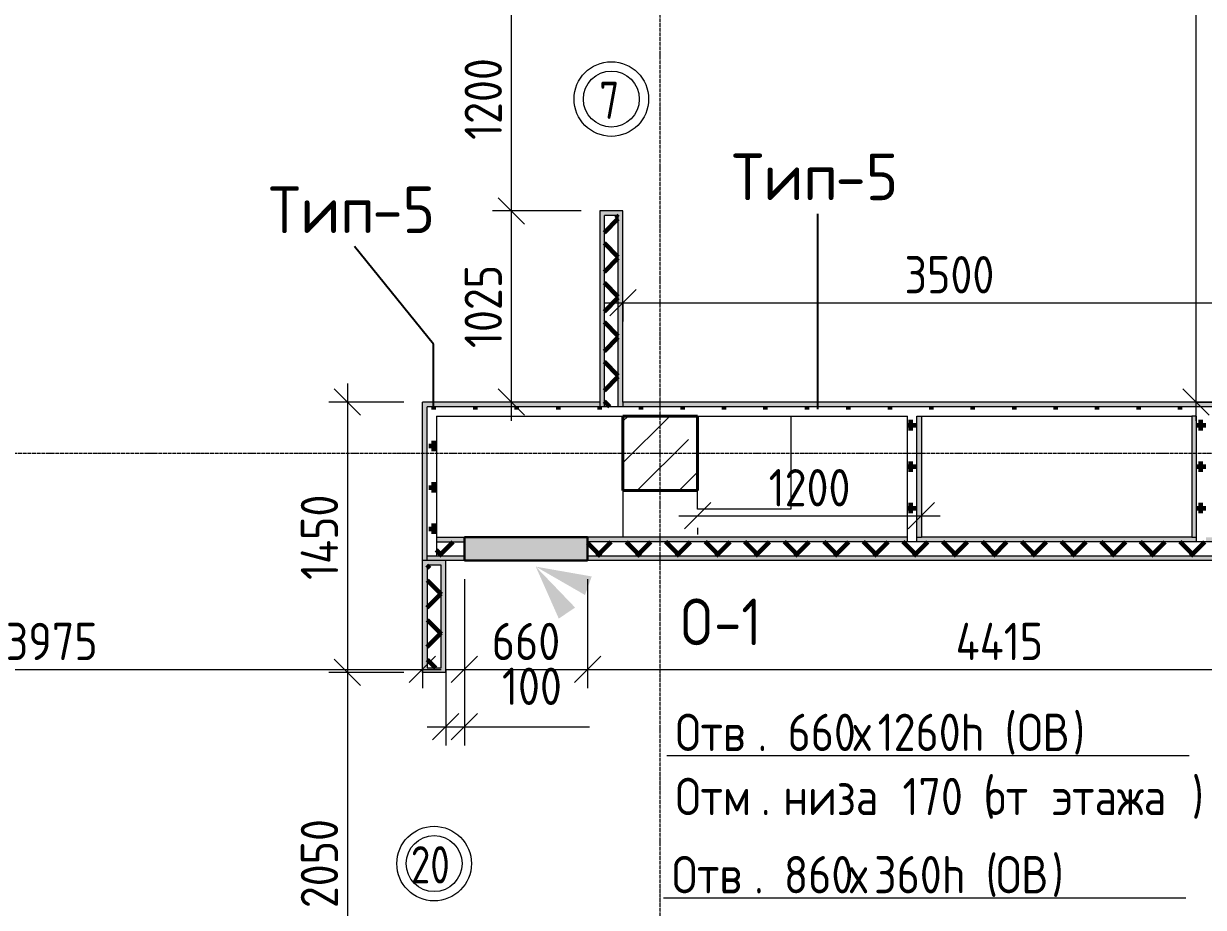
# Model space of a CAD drawing. Header units: millimetres. Extents: x -60946 to 138510, y -262288 to 24501.
# Drawn here: x 24396 to 30721, y -197658 to -192919 of the extents above; entities that cross this region are included whole.
import ezdxf

# ---------------------------------------------------------------- set-up
doc = ezdxf.new("R2010")
doc.units = ezdxf.units.MM
doc.linetypes.add('ADSK_Линия сетки', pattern=[25, 20, -2.5, 0, -2.5])
doc.linetypes.add('ADSK_Невидимые', pattern=[5, 3, -2])
for name, color, linetype, lineweight in [('2)Тип-2', 3, 'Continuous', 60), ('2)Тип-5', 1, 'Continuous', 60), ('Марки', 7, 'Continuous', 20), ('Марки дверей', 7, 'Continuous', 20), ('Несущие колонны', 7, 'Continuous', 18), ('Обобщенные модели', 7, 'ADSK_Невидимые', 18), ('Оси', 7, 'Continuous', 9), ('Перекрытие', 7, 'Continuous', 18), ('Размеры', 7, 'Continuous', 9), ('Стены внутренние', 7, 'Continuous', 18), ('Стены штриховка', 7, 'Continuous', 9), ('Узлы', 7, 'Continuous', 18)]:
    doc.layers.add(name, color=color, linetype=linetype, lineweight=lineweight)
doc.styles.add('GOST Common_2', font='', dxfattribs={"width": 0.9, "height": 250})
doc.styles.add('GOST Common_3', font='', dxfattribs={"width": 0.9, "height": 200})
doc.styles.add('GOST Common_4', font='', dxfattribs={"height": 250})
doc.styles.add('GOST Common_B', font='', dxfattribs={"width": 0.8, "height": 200})
doc.styles.get('GOST Common_2').set_extended_font_data('GOST Common')
doc.styles.get('GOST Common_3').set_extended_font_data('GOST Common')
doc.styles.get('GOST Common_4').set_extended_font_data('GOST Common')
doc.styles.get('GOST Common_B').set_extended_font_data('GOST Common', bold=True)
doc.dimstyles.new('ADSK_Основной_2_0', dxfattribs={"dimscale": 304.8, "dimtxt": 201.142999, "dimasz": 0.463911, "dimexe": 0.328084, "dimexo": 0.328084, "dimgap": 0.164042, "dimtad": 1, "dimdec": 3, "dimrnd": 0.001, "dimdsep": 46, "dimtxsty": 'GOST Common_3', "dimblk1": 'OBLIQUE', "dimblk2": 'OBLIQUE', "dimsah": 1, "dimcen": 0.09, "dimdle": 0.328084, "dimazin": 2, "dimtfac": 1, "dimtdec": 4, "dimtix": 1, "dimtmove": 0, "dimatfit": 3, "dimfxl": 1, "dimtvp": 1, "dimtolj": 1, "dimtzin": 0, "dimlwd": 20, "dimlwe": 20, "dimarcsym": 2})
doc.dimstyles.new('ADSK_Основной_2_0_1', dxfattribs={"dimscale": 304.8, "dimtxt": 201.142999, "dimasz": 0.463911, "dimexe": 0.328084, "dimexo": 0.328084, "dimgap": 0.164042, "dimtad": 1, "dimdec": 3, "dimrnd": 0.001, "dimdsep": 46, "dimtxsty": 'GOST Common_3', "dimblk1": 'OBLIQUE', "dimblk2": 'OBLIQUE', "dimsah": 1, "dimcen": 0.09, "dimdle": 0.328084, "dimazin": 2, "dimtfac": 1, "dimtdec": 4, "dimtix": 1, "dimtmove": 1, "dimatfit": 3, "dimfxl": 1, "dimtvp": 1, "dimtolj": 1, "dimtzin": 0, "dimlwd": 20, "dimlwe": 20, "dimarcsym": 2})
doc.dimstyles.new('ADSK_Основной_2_0_2', dxfattribs={"dimscale": 304.8, "dimtxt": 201.142999, "dimasz": 0.463911, "dimexe": 0.328084, "dimexo": 0.328084, "dimgap": 0.164042, "dimtad": 1, "dimdec": 3, "dimrnd": 0.001, "dimdsep": 46, "dimtxsty": 'GOST Common_3', "dimblk1": 'OBLIQUE', "dimblk2": 'OBLIQUE', "dimsah": 1, "dimcen": 0.09, "dimdle": 0.328084, "dimazin": 2, "dimtfac": 1, "dimtdec": 4, "dimtix": 1, "dimtmove": 0, "dimatfit": 3, "dimfxl": 1, "dimtvp": 1, "dimtolj": 1, "dimtzin": 0, "dimlwd": 20, "dimlwe": 20, "dimarcsym": 2})
pattern_1 = [(45, (9.36, -198628.46), (-106.066, 106.066), []), (135, (9.36, -198628.46), (-106.066, -106.066), [])]
pattern_2 = [(0, (9.36, -198628.46), (111.125, 111.125), [55.562, -166.688]), (90, (37.14, -198656.24), (-111.125, 111.125), [55.562, -166.688])]

# ---------------------------------------------------------------- blocks, each defined once
blk = doc.blocks.new('ADSK_КолоннаЖБ_Прямоугольная - 400x400 мм-1807143-Кладочный план 4-го этажа')
at = {"layer": 'Несущие колонны', "lineweight": 40}
for p, q in [((-200, 200), (200, 200)), ((-200, -200), (-200, 200)), ((200, 200), (200, -200)), ((200, -200), (-200, -200))]:
    blk.add_line(p, q, dxfattribs=at)
blk = doc.blocks.new('ADSK_ОбобщеннаяМодель_ОтверстиеПрямоугольное_вСтене - О-1_ОВ_660х1260-4085612-Кладочный план 4-го этажа')
at = {"layer": 'Обобщенные модели'}
blk.add_hatch(color=256, dxfattribs=at).paths.add_polyline_path([(450.3, 62.5), (-209.7, 62.5), (-209.7, -62.5), (450.3, -62.5)])
at = {"layer": 'Узлы', "lineweight": 30}
for p, q in [((-209.7, -62.5), (-209.7, 62.5)), ((-209.7, 62.5), (450.3, 62.5)), ((450.3, 62.5), (450.3, -62.5)), ((450.3, -62.5), (-209.7, -62.5))]:
    blk.add_line(p, q, dxfattribs=at)
blk = doc.blocks.new('_Oblique')
at = {"color": 0, "linetype": 'ByBlock', "lineweight": -2}
blk.add_line((-0.5, -0.5), (0.5, 0.5), dxfattribs=at)
blk = doc.blocks.new('*D6016')
at = {"layer": 'Defpoints', "color": 0, "transparency": 16777216}
for p in [(22559.4, -195798.5), (26534.4, -196282.3), (26534.4, -196382.2)]:
    blk.add_point(p, dxfattribs=at)
at = {"layer": 'Размеры', "color": 0, "lineweight": 20, "transparency": 16777216}
for p, q in [((22559.4, -195898.5), (22559.4, -196482.2)), ((22459.4, -196382.2), (26634.4, -196382.2)), ((26534.4, -196382.3), (26534.4, -196482.2))]:
    blk.add_line(p, q, dxfattribs=at)
at = {"layer": 'Размеры', "color": 0, "lineweight": 20, "transparency": 16777216, "xscale": 141.4, "yscale": 141.4, "zscale": 141.4, "rotation": 180}
blk.add_blockref('_Oblique', (22559.4, -196382.2), dxfattribs=at)
at = {"layer": 'Размеры', "color": 0, "lineweight": 20, "transparency": 16777216, "xscale": 141.4, "yscale": 141.4, "zscale": 141.4}
blk.add_blockref('_Oblique', (26534.4, -196382.2), dxfattribs=at)
at = {"layer": 'Размеры', "color": 0, "lineweight": 9, "transparency": 16777216, "insert": (24546.9, -196232.2), "char_height": 200, "width": 605.475, "attachment_point": 5, "style": 'GOST Common_3'}
blk.add_mtext('\\A1;3975', dxfattribs=at)
blk = doc.blocks.new('*D6017')
at = {"layer": 'Defpoints', "color": 0, "transparency": 16777216}
for p in [(26759.4, -195798.5), (26659.4, -196282.3), (26759.4, -196689.5)]:
    blk.add_point(p, dxfattribs=at)
at = {"layer": 'Размеры', "color": 0, "lineweight": 20, "transparency": 16777216}
for p, q in [((26759.4, -195898.5), (26759.4, -196789.5)), ((26659.4, -196382.3), (26659.4, -196789.5)), ((26559.4, -196689.5), (26759.4, -196689.5)), ((26759.4, -196689.5), (27429.3, -196689.5))]:
    blk.add_line(p, q, dxfattribs=at)
at = {"layer": 'Размеры', "color": 0, "lineweight": 20, "transparency": 16777216, "xscale": 141.4, "yscale": 141.4, "zscale": 141.4, "rotation": 180}
blk.add_blockref('_Oblique', (26659.4, -196689.5), dxfattribs=at)
at = {"layer": 'Размеры', "color": 0, "lineweight": 20, "transparency": 16777216, "xscale": 141.4, "yscale": 141.4, "zscale": 141.4}
blk.add_blockref('_Oblique', (26759.4, -196689.5), dxfattribs=at)
at = {"layer": 'Размеры', "color": 0, "lineweight": 9, "transparency": 16777216, "insert": (26960.5, -196372.8), "char_height": 200, "width": 409.104, "attachment_point": 1, "line_spacing_factor": 1.022761, "style": 'GOST Common_3'}
blk.add_mtext('\\A1;100', dxfattribs=at)
blk = doc.blocks.new('*D6018')
at = {"layer": 'Defpoints', "color": 0, "transparency": 16777216}
for p in [(26759.4, -195798.5), (27419.4, -195798.5), (27419.4, -196382.2)]:
    blk.add_point(p, dxfattribs=at)
at = {"layer": 'Размеры', "color": 0, "lineweight": 20, "transparency": 16777216}
for p, q in [((26759.4, -195898.5), (26759.4, -196482.2)), ((27419.4, -195898.5), (27419.4, -196482.2)), ((26659.4, -196382.2), (27519.4, -196382.2))]:
    blk.add_line(p, q, dxfattribs=at)
at = {"layer": 'Размеры', "color": 0, "lineweight": 20, "transparency": 16777216, "xscale": 141.4, "yscale": 141.4, "zscale": 141.4, "rotation": 180}
blk.add_blockref('_Oblique', (26759.4, -196382.2), dxfattribs=at)
at = {"layer": 'Размеры', "color": 0, "lineweight": 20, "transparency": 16777216, "xscale": 141.4, "yscale": 141.4, "zscale": 141.4}
blk.add_blockref('_Oblique', (27419.4, -196382.2), dxfattribs=at)
at = {"layer": 'Размеры', "color": 0, "lineweight": 9, "transparency": 16777216, "insert": (27089.4, -196232.2), "char_height": 200, "width": 454.106, "attachment_point": 5, "style": 'GOST Common_3'}
blk.add_mtext('\\A1;660', dxfattribs=at)
blk = doc.blocks.new('*D6019')
at = {"layer": 'Defpoints', "color": 0, "transparency": 16777216}
for p in [(27419.4, -195798.5), (31834.4, -195798.5), (31834.4, -196382.2)]:
    blk.add_point(p, dxfattribs=at)
at = {"layer": 'Размеры', "color": 0, "lineweight": 20, "transparency": 16777216}
for p, q in [((27419.4, -195898.5), (27419.4, -196482.2)), ((31834.4, -195898.5), (31834.4, -196482.2)), ((27319.4, -196382.2), (31934.4, -196382.2))]:
    blk.add_line(p, q, dxfattribs=at)
at = {"layer": 'Размеры', "color": 0, "lineweight": 20, "transparency": 16777216, "xscale": 141.4, "yscale": 141.4, "zscale": 141.4, "rotation": 180}
blk.add_blockref('_Oblique', (27419.4, -196382.2), dxfattribs=at)
at = {"layer": 'Размеры', "color": 0, "lineweight": 20, "transparency": 16777216, "xscale": 141.4, "yscale": 141.4, "zscale": 141.4}
blk.add_blockref('_Oblique', (31834.4, -196382.2), dxfattribs=at)
at = {"layer": 'Размеры', "color": 0, "lineweight": 9, "transparency": 16777216, "insert": (29626.9, -196232.2), "char_height": 200, "width": 601.383, "attachment_point": 5, "style": 'GOST Common_3'}
blk.add_mtext('\\A1;4415', dxfattribs=at)
blk = doc.blocks.new('*D6066')
at = {"layer": 'Defpoints', "color": 0, "transparency": 16777216}
for p in [(27484.4, -192723.5), (27010.2, -193923.5), (27484.4, -193923.5)]:
    blk.add_point(p, dxfattribs=at)
at = {"layer": 'Размеры', "color": 0, "lineweight": 20, "transparency": 16777216}
for p, q in [((27010.2, -192623.5), (27010.2, -194023.5)), ((27384.4, -192723.5), (26910.2, -192723.5)), ((27384.4, -193923.5), (26910.2, -193923.5))]:
    blk.add_line(p, q, dxfattribs=at)
at = {"layer": 'Размеры', "color": 0, "lineweight": 20, "transparency": 16777216, "xscale": 141.4, "yscale": 141.4, "zscale": 141.4}
for p, rotation in [((27010.2, -192723.5), 90), ((27010.2, -193923.5), 270)]:
    blk.add_blockref('_Oblique', p, dxfattribs=dict(at, rotation=rotation))
at = {"layer": 'Размеры', "color": 0, "lineweight": 9, "transparency": 16777216, "insert": (26860.2, -193323.5), "char_height": 200, "width": 560.473, "attachment_point": 5, "rotation": 90, "style": 'GOST Common_3'}
blk.add_mtext('\\A1;1200', dxfattribs=at)
blk = doc.blocks.new('*D6067')
at = {"layer": 'Defpoints', "color": 0, "transparency": 16777216}
for p in [(27484.4, -193923.5), (27010.2, -194948.5), (27110.2, -194948.5)]:
    blk.add_point(p, dxfattribs=at)
at = {"layer": 'Размеры', "color": 0, "lineweight": 20, "transparency": 16777216}
for p, q in [((27010.2, -193823.5), (27010.2, -195048.5)), ((27384.4, -193923.5), (26910.2, -193923.5)), ((27010.2, -194948.5), (26910.2, -194948.5))]:
    blk.add_line(p, q, dxfattribs=at)
at = {"layer": 'Размеры', "color": 0, "lineweight": 20, "transparency": 16777216, "xscale": 141.4, "yscale": 141.4, "zscale": 141.4}
for p, rotation in [((27010.2, -193923.5), 90), ((27010.2, -194948.5), 270)]:
    blk.add_blockref('_Oblique', p, dxfattribs=dict(at, rotation=rotation))
at = {"layer": 'Размеры', "color": 0, "lineweight": 9, "transparency": 16777216, "insert": (26860.2, -194436), "char_height": 200, "width": 560.473, "attachment_point": 5, "rotation": 90, "style": 'GOST Common_3'}
blk.add_mtext('\\A1;1025', dxfattribs=at)
blk = doc.blocks.new('*D6068')
at = {"layer": 'Defpoints', "color": 0, "transparency": 16777216}
for p in [(26534.4, -194948.5), (26132, -196398.5), (26534.4, -196398.5)]:
    blk.add_point(p, dxfattribs=at)
at = {"layer": 'Размеры', "color": 0, "lineweight": 20, "transparency": 16777216}
for p, q in [((26132, -194848.5), (26132, -196498.5)), ((26434.4, -194948.5), (26032, -194948.5)), ((26434.4, -196398.5), (26032, -196398.5))]:
    blk.add_line(p, q, dxfattribs=at)
at = {"layer": 'Размеры', "color": 0, "lineweight": 20, "transparency": 16777216, "xscale": 141.4, "yscale": 141.4, "zscale": 141.4}
for p, rotation in [((26132, -194948.5), 90), ((26132, -196398.5), 270)]:
    blk.add_blockref('_Oblique', p, dxfattribs=dict(at, rotation=rotation))
at = {"layer": 'Размеры', "color": 0, "lineweight": 9, "transparency": 16777216, "insert": (25982, -195673.5), "char_height": 200, "width": 580.928, "attachment_point": 5, "rotation": 90, "style": 'GOST Common_3'}
blk.add_mtext('\\A1;1450', dxfattribs=at)
blk = doc.blocks.new('*D6069')
at = {"layer": 'Defpoints', "color": 0, "transparency": 16777216}
for p in [(26534.4, -196398.5), (26132, -198448.5), (26534.4, -198448.5)]:
    blk.add_point(p, dxfattribs=at)
at = {"layer": 'Размеры', "color": 0, "lineweight": 20, "transparency": 16777216}
for p, q in [((26132, -196298.5), (26132, -198548.5)), ((26434.4, -196398.5), (26032, -196398.5)), ((26434.4, -198448.5), (26032, -198448.5))]:
    blk.add_line(p, q, dxfattribs=at)
at = {"layer": 'Размеры', "color": 0, "lineweight": 20, "transparency": 16777216, "xscale": 141.4, "yscale": 141.4, "zscale": 141.4}
for p, rotation in [((26132, -196398.5), 90), ((26132, -198448.5), 270)]:
    blk.add_blockref('_Oblique', p, dxfattribs=dict(at, rotation=rotation))
at = {"layer": 'Размеры', "color": 0, "lineweight": 9, "transparency": 16777216, "insert": (25982, -197423.5), "char_height": 200, "width": 605.475, "attachment_point": 5, "rotation": 90, "style": 'GOST Common_3'}
blk.add_mtext('\\A1;2050', dxfattribs=at)
blk = doc.blocks.new('*D6071')
at = {"layer": 'Defpoints', "color": 0, "transparency": 16777216}
for p in [(27609.4, -194315.6), (31109.4, -194315.6), (31109.4, -194415.6)]:
    blk.add_point(p, dxfattribs=at)
at = {"layer": 'Размеры', "color": 0, "lineweight": 20, "transparency": 16777216}
for p, q in [((27509.4, -194415.6), (31209.4, -194415.6)), ((27609.4, -194415.6), (27609.4, -194515.6)), ((31109.4, -194415.6), (31109.4, -194515.6))]:
    blk.add_line(p, q, dxfattribs=at)
at = {"layer": 'Размеры', "color": 0, "lineweight": 20, "transparency": 16777216, "xscale": 141.4, "yscale": 141.4, "zscale": 141.4, "rotation": 180}
blk.add_blockref('_Oblique', (27609.4, -194415.6), dxfattribs=at)
at = {"layer": 'Размеры', "color": 0, "lineweight": 20, "transparency": 16777216, "xscale": 141.4, "yscale": 141.4, "zscale": 141.4}
blk.add_blockref('_Oblique', (31109.4, -194415.6), dxfattribs=at)
at = {"layer": 'Размеры', "color": 0, "lineweight": 9, "transparency": 16777216, "insert": (29359.4, -194265.6), "char_height": 200, "width": 605.475, "attachment_point": 5, "style": 'GOST Common_3'}
blk.add_mtext('\\A1;3500', dxfattribs=at)
blk = doc.blocks.new('*D6072')
at = {"layer": 'Defpoints', "color": 0, "transparency": 16777216}
for p in [(30581.5, -189273.5), (30681.5, -189273.5), (30581.5, -194948.5)]:
    blk.add_point(p, dxfattribs=at)
at = {"layer": 'Размеры', "color": 0, "lineweight": 20, "transparency": 16777216}
for p, q in [((30681.5, -195048.5), (30681.5, -189173.5)), ((30681.5, -189273.5), (30781.5, -189273.5)), ((30681.5, -194948.5), (30781.5, -194948.5))]:
    blk.add_line(p, q, dxfattribs=at)
at = {"layer": 'Размеры', "color": 0, "lineweight": 20, "transparency": 16777216, "xscale": 141.4, "yscale": 141.4, "zscale": 141.4}
for p, rotation in [((30681.5, -189273.5), 90), ((30681.5, -194948.5), 270)]:
    blk.add_blockref('_Oblique', p, dxfattribs=dict(at, rotation=rotation))
at = {"layer": 'Размеры', "color": 0, "lineweight": 9, "transparency": 16777216, "insert": (30531.5, -192111), "char_height": 200, "width": 605.475, "attachment_point": 5, "rotation": 90, "style": 'GOST Common_3'}
blk.add_mtext('\\A1;5675', dxfattribs=at)
blk = doc.blocks.new('*D6073')
at = {"layer": 'Defpoints', "color": 0, "transparency": 16777216}
for p in [(29209.4, -195457.8), (28009.4, -195523.5), (29209.4, -195557.8)]:
    blk.add_point(p, dxfattribs=at)
at = {"layer": 'Размеры', "color": 0, "lineweight": 20, "transparency": 16777216}
for p, q in [((27909.4, -195557.8), (29309.4, -195557.8)), ((29209.4, -195557.8), (29209.4, -195657.8)), ((28009.4, -195623.5), (28009.4, -195657.8))]:
    blk.add_line(p, q, dxfattribs=at)
at = {"layer": 'Размеры', "color": 0, "lineweight": 20, "transparency": 16777216, "xscale": 141.4, "yscale": 141.4, "zscale": 141.4, "rotation": 180}
blk.add_blockref('_Oblique', (28009.4, -195557.8), dxfattribs=at)
at = {"layer": 'Размеры', "color": 0, "lineweight": 20, "transparency": 16777216, "xscale": 141.4, "yscale": 141.4, "zscale": 141.4}
blk.add_blockref('_Oblique', (29209.4, -195557.8), dxfattribs=at)
at = {"layer": 'Размеры', "color": 0, "lineweight": 9, "transparency": 16777216, "insert": (28609.4, -195407.8), "char_height": 200, "width": 560.473, "attachment_point": 5, "style": 'GOST Common_3'}
blk.add_mtext('\\A1;1200', dxfattribs=at)
blk = doc.blocks.new('М_двери1 - Марка экземпляра 2-3719212-Кладочный план 4-го этажа')
at = {"layer": 'Марки дверей'}
for radius in [2, 1.5]:
    blk.add_circle((0, 0), radius, dxfattribs=at)
blk = doc.blocks.new('ADSK_Марка_Отверстие - Полная марка_Отметка от этажа-157318-Кладочный план 4-го этажа')
at = {"layer": 'Марки'}
blk.add_line((0, 0), (28, 0), dxfattribs=at)

msp = doc.modelspace()

# ---------------------------------------------------------------- hatches: boundary and pattern name
at = {"layer": '2)Тип-2'}
h = msp.add_hatch(color=256, dxfattribs=at)
h.paths.add_polyline_path([(27584.3615, -194973.4914), (27609.3615, -194973.4914), (27609.3615, -193923.4914), (27484.3615, -193923.4914), (27484.3615, -193948.4914), (27584.3615, -193948.4914), (27584.3615, -194948.4914)])
h.paths.add_polyline_path([(27484.3615, -192723.4914), (27609.3615, -192723.4914), (27609.3615, -189273.4914), (27584.3615, -189273.4914), (27584.3615, -192698.4914), (27484.3615, -192698.4914)])
h = msp.add_hatch(color=256, dxfattribs=at)
h.paths.add_polyline_path([(27484.3615, -194973.4914), (27509.3615, -194973.4914), (27509.3615, -193948.4914), (27484.3615, -193948.4914), (27484.3615, -194948.4914)])
h.paths.add_polyline_path([(27509.3615, -192698.4914), (27509.3615, -189273.4914), (27484.3615, -189273.4914), (27484.3615, -192698.4914)])
h = msp.add_hatch(dxfattribs=at)
h.set_pattern_fill('FP_4', color=256, style=0, pattern_type=2)
h.set_pattern_definition(pattern_1)
h.paths.add_polyline_path([(27509.3615, -194973.4914), (27584.3615, -194973.4914), (27584.3615, -193948.4914), (27509.3615, -193948.4914), (27509.3615, -194948.4914)])
h.paths.add_polyline_path([(27584.3615, -192698.4914), (27584.3615, -189273.4914), (27509.3615, -189273.4914), (27509.3615, -192698.4914)])
h = msp.add_hatch(color=256, dxfattribs=at)
h.paths.add_polyline_path([(31809.3615, -195798.4914), (31834.3615, -195798.4914), (31834.3615, -195673.4914), (31684.3615, -195673.4914), (31684.3615, -195698.4914), (31809.3615, -195698.4914), (31809.3615, -195773.4914)])
h.paths.add_polyline_path([(33034.3615, -195798.4914), (33059.3615, -195798.4914), (33059.3615, -195698.4914), (33159.3615, -195698.4914), (33159.3615, -195673.4914), (33034.3615, -195673.4914)])
h.paths.add_polyline_path([(29696.5314, -195698.4914), (30684.3615, -195698.4914), (30684.3615, -195673.4914), (29184.3615, -195673.4914), (29184.3615, -195698.4914)])
h.paths.add_polyline_path([(31634.3615, -195698.4914), (31634.3615, -195673.4914), (30734.3615, -195673.4914), (30734.3615, -195698.4914)])
h.paths.add_polyline_path([(33209.3615, -195698.4914), (34409.3615, -195698.4914), (34409.3615, -195673.4914), (33209.3615, -195673.4914)])
h.paths.add_polyline_path([(26759.3615, -195698.4914), (26759.3615, -195673.4914), (26609.3615, -195673.4914), (26609.3615, -195698.4914)])
h.paths.add_polyline_path([(27419.3615, -195698.4914), (29134.3615, -195698.4914), (29134.3615, -195673.4914), (27419.3615, -195673.4914)])
h = msp.add_hatch(dxfattribs=at)
h.set_pattern_fill('FP_4', color=256, style=0, pattern_type=2)
h.set_pattern_definition(pattern_1)
h.paths.add_polyline_path([(34434.3615, -195773.4914), (34434.3615, -195698.4914), (33059.3615, -195698.4914), (33059.3615, -195773.4914), (34409.3615, -195773.4914)])
h.paths.add_polyline_path([(26759.3615, -195773.4914), (26759.3615, -195698.4914), (26609.3615, -195698.4914), (26609.3615, -195773.4914)])
h.paths.add_polyline_path([(27419.3615, -195773.4914), (31809.3615, -195773.4914), (31809.3615, -195698.4914), (27419.3615, -195698.4914)])
h = msp.add_hatch(color=256, dxfattribs=at)
h.paths.add_polyline_path([(26534.3615, -199048.4914), (26634.3615, -199048.4914), (26634.3615, -199023.4914), (26559.3615, -199023.4914), (26559.3615, -198473.4914), (26534.3615, -198473.4914)])
h.paths.add_polyline_path([(26534.3615, -196373.4914), (26559.3615, -196373.4914), (26559.3615, -195823.4914), (26634.3615, -195823.4914), (26634.3615, -195798.4914), (26534.3615, -195798.4914)])
h = msp.add_hatch(color=256, dxfattribs=at)
h.paths.add_polyline_path([(26634.3615, -199048.4914), (26659.3615, -199048.4914), (26659.3615, -198448.4914), (26534.3615, -198448.4914), (26534.3615, -198473.4914), (26634.3615, -198473.4914), (26634.3615, -199023.4914)])
h.paths.add_polyline_path([(26534.3615, -196398.4914), (26659.3615, -196398.4914), (26659.3615, -195798.4914), (26634.3615, -195798.4914), (26634.3615, -196373.4914), (26534.3615, -196373.4914)])
h = msp.add_hatch(color=256, dxfattribs=at)
h.paths.add_polyline_path([(34409.3615, -195798.4914), (34509.3615, -195798.4914), (34509.3615, -195773.4914), (33059.3615, -195773.4914), (33059.3615, -195798.4914), (33821.7389, -195798.4914)])
h.paths.add_polyline_path([(26559.3615, -195798.4914), (26759.3615, -195798.4914), (26759.3615, -195773.4914), (26559.3615, -195773.4914)])
h.paths.add_polyline_path([(27419.3615, -195798.4914), (31809.3615, -195798.4914), (31809.3615, -195773.4914), (27419.3615, -195773.4914)])
h = msp.add_hatch(dxfattribs=at)
h.set_pattern_fill('FP_4', color=256, style=0, pattern_type=2)
h.set_pattern_definition(pattern_1)
h.paths.add_polyline_path([(26559.3615, -199023.4914), (26634.3615, -199023.4914), (26634.3615, -198473.4914), (26559.3615, -198473.4914)])
h.paths.add_polyline_path([(26634.3615, -196373.4914), (26634.3615, -195823.4914), (26559.3615, -195823.4914), (26559.3615, -196373.4914)])
at = {"layer": '2)Тип-5', "true_color": 0xd50000}
for points in [[(26534.3615, -195798.4914), (26559.3615, -195798.4914), (26559.3615, -194948.4914), (26534.3615, -194948.4914), (26534.3615, -195092.7203)], [(29209.3615, -195673.4914), (29209.3615, -195023.4914), (29184.3615, -195023.4914), (29184.3615, -195673.4914)], [(30684.3615, -195673.4914), (30684.3615, -195023.4914), (30659.3615, -195023.4914), (30659.3615, -195673.4914)]]:
    msp.add_hatch(color=12, dxfattribs=at).paths.add_polyline_path(points)
h = msp.add_hatch(color=12, dxfattribs=at)
h.paths.add_polyline_path([(28046.4485, -194973.4914), (31109.3615, -194973.4914), (31109.3615, -194948.4914), (27609.3615, -194948.4914), (27609.3615, -194973.4914)])
h.paths.add_polyline_path([(31684.3615, -194973.4914), (31684.3615, -194948.4914), (31234.3615, -194948.4914), (31234.3615, -194973.4914), (31634.3615, -194973.4914)])
h.paths.add_polyline_path([(26559.3615, -194973.4914), (27484.3615, -194973.4914), (27484.3615, -194948.4914), (26559.3615, -194948.4914)])
h = msp.add_hatch(dxfattribs=at)
h.set_pattern_fill('FP_7', color=12, style=0, pattern_type=2)
h.set_pattern_definition(pattern_2)
h.paths.add_polyline_path([(26609.3615, -195773.4914), (26609.3615, -194973.4914), (26559.3615, -194973.4914), (26559.3615, -195773.4914)])
h = msp.add_hatch(dxfattribs=at)
h.set_pattern_fill('FP_7', color=12, style=0, pattern_type=2)
h.set_pattern_definition(pattern_2)
h.paths.add_polyline_path([(29134.3615, -195023.4914), (31634.3615, -195023.4914), (31634.3615, -194973.4914), (26609.3615, -194973.4914), (26609.3615, -195023.4914), (28046.4485, -195023.4914)])
h = msp.add_hatch(dxfattribs=at)
h.set_pattern_fill('FP_7', color=12, style=0, pattern_type=2)
h.set_pattern_definition(pattern_2)
h.paths.add_polyline_path([(29184.3615, -195698.4914), (29184.3615, -195023.4914), (29134.3615, -195023.4914), (29134.3615, -195698.4914)])
h = msp.add_hatch(dxfattribs=at)
h.set_pattern_fill('FP_7', color=12, style=0, pattern_type=2)
h.set_pattern_definition(pattern_2)
h.paths.add_polyline_path([(30734.3615, -195698.4914), (30734.3615, -195023.4914), (30684.3615, -195023.4914), (30684.3615, -195698.4914)])
at = {"layer": 'Марки'}
for points in [[(27141.777, -195830.9545), (27405.7022, -195983.0786), (27441.815, -195883.6367)], [(27141.777, -195830.9545), (27265.0263, -196109.5363), (27352.8741, -196050.582)]]:
    msp.add_hatch(color=256, dxfattribs=at).paths.add_polyline_path(points)
at = {"layer": 'Несущие колонны', "lineweight": 9}
h = msp.add_hatch(dxfattribs=at)
h.set_pattern_fill('FP_1', color=256, style=0, pattern_type=2)
h.set_pattern_definition([(45, (9.36, -198628.46), (-224.5064, 224.5064), []), (45, (233.87, -198628.46), (-224.5064, 224.5064), [396.875, -79.375, 3.353, -76.022])])
h.paths.add_polyline_path([(27609.3615, -195423.4914), (28009.3615, -195423.4914), (28009.3615, -195023.4914), (27609.3615, -195023.4914), (27609.3615, -195092.7203)])

# ---------------------------------------------------------------- linework, layer by layer
at = {"layer": '2)Тип-5', "lineweight": 25}
for p, q in [((28653.07, -194985.9914), (28653.07, -193938.2069)), ((26593.5432, -194638.5064), (26170.1657, -194114.6141)), ((26593.5432, -194985.9914), (26593.5432, -194638.5064))]:
    msp.add_line(p, q, dxfattribs=at)
at = {"layer": 'Несущие колонны', "lineweight": 9}
for p, q in [((28009.3615, -195023.4914), (27609.3615, -195023.4914)), ((27609.3615, -195023.4914), (27609.3615, -195423.4914)), ((28009.3615, -195423.4914), (28009.3615, -195023.4914)), ((27609.3615, -195423.4914), (28009.3615, -195423.4914))]:
    msp.add_line(p, q, dxfattribs=at)
at = {"layer": 'Оси', "linetype": 'ADSK_Линия сетки', "lineweight": 5}
for p, q in [((27809.3615, -209602.3427), (27809.3615, -188601.0153)), ((62563.3938, -195223.4914), (-25230.7352, -195223.4914))]:
    msp.add_line(p, q, dxfattribs=at)
at = {"layer": 'Перекрытие'}
for p, q in [((28509.3615, -195023.4914), (28509.3615, -195523.4914)), ((27609.3615, -195423.4914), (27609.3615, -195673.4914)), ((28009.3615, -195523.4914), (28009.3615, -195423.4914)), ((28509.3615, -195523.4914), (28009.3615, -195523.4914))]:
    msp.add_line(p, q, dxfattribs=at)
at = {"layer": 'Стены внутренние', "lineweight": 5}
for p, q in [((27484.3615, -193923.4914), (27484.3615, -194948.4914)), ((27609.3615, -193923.4914), (27484.3615, -193923.4914)), ((27609.3615, -194948.4914), (27609.3615, -193923.4914)), ((26534.3615, -196398.4914), (26534.3615, -194948.4914)), ((27484.3615, -194948.4914), (26534.3615, -194948.4914)), ((31109.3615, -194948.4914), (27609.3615, -194948.4914)), ((26609.3615, -195023.4914), (26609.3615, -195673.4914)), ((26609.3615, -195023.4914), (29134.3615, -195023.4914)), ((29134.3615, -195673.4914), (29134.3615, -195023.4914)), ((29209.3615, -195023.4914), (29209.3615, -195673.4914)), ((29209.3615, -195023.4914), (30659.3615, -195023.4914)), ((30659.3615, -195023.4914), (30659.3615, -195673.4914)), ((26609.3615, -195673.4914), (26759.3615, -195673.4914)), ((29134.3615, -195673.4914), (27419.3615, -195673.4914)), ((30659.3615, -195673.4914), (29209.3615, -195673.4914)), ((26759.3615, -195798.4914), (26534.3615, -195798.4914)), ((26659.3615, -196398.4914), (26659.3615, -195798.4914)), ((31834.3615, -195798.4914), (27419.3615, -195798.4914)), ((26659.3615, -196398.4914), (26534.3615, -196398.4914))]:
    msp.add_line(p, q, dxfattribs=at)
at = {"layer": 'Стены штриховка', "lineweight": 9}
for p, q in [((27584.3615, -193948.4914), (27509.3615, -193948.4914)), ((27509.3615, -194973.4914), (27509.3615, -193948.4914)), ((27584.3615, -194973.4914), (27584.3615, -193948.4914)), ((26559.3615, -195798.4914), (26559.3615, -194973.4914)), ((31684.3615, -194973.4914), (26559.3615, -194973.4914)), ((27484.3615, -194948.4914), (27484.3615, -194973.4914)), ((27609.3615, -194948.4914), (27609.3615, -194973.4914)), ((29184.3615, -195698.4914), (29184.3615, -195023.4914)), ((29184.3615, -195023.4914), (29209.3615, -195023.4914)), ((30684.3615, -195023.4914), (30659.3615, -195023.4914)), ((30684.3615, -195698.4914), (30684.3615, -195023.4914)), ((26609.3615, -195673.4914), (26609.3615, -195773.4914)), ((29134.3615, -195698.4914), (29134.3615, -195673.4914)), ((29184.3615, -195673.4914), (29209.3615, -195673.4914)), ((30659.3615, -195673.4914), (30684.3615, -195673.4914)), ((26609.3615, -195698.4914), (26759.3615, -195698.4914)), ((31809.3615, -195698.4914), (27419.3615, -195698.4914)), ((26559.3615, -195773.4914), (26759.3615, -195773.4914)), ((27419.3615, -195773.4914), (31809.3615, -195773.4914)), ((26634.3615, -195823.4914), (26559.3615, -195823.4914)), ((26559.3615, -195823.4914), (26559.3615, -196373.4914)), ((26634.3615, -196373.4914), (26634.3615, -195823.4914)), ((26559.3615, -196373.4914), (26634.3615, -196373.4914))]:
    msp.add_line(p, q, dxfattribs=at)

# ---------------------------------------------------------------- block references
at = {"layer": 'Марки', "xscale": 99.99999999999993, "yscale": 99.99999999999993, "zscale": 99.99999999999993}
for p in [(27845.2552, -196842.9265), (27826.2947, -197606.1913)]:
    msp.add_blockref('ADSK_Марка_Отверстие - Полная марка_Отметка от этажа-157318-Кладочный план 4-го этажа', p, dxfattribs=at)
at = {"layer": 'Марки дверей', "xscale": 99.99999999999993, "yscale": 99.99999999999993, "zscale": 99.99999999999993}
for p in [(27546.8615, -193323.4914), (26596.8615, -197423.4914)]:
    msp.add_blockref('М_двери1 - Марка экземпляра 2-3719212-Кладочный план 4-го этажа', p, dxfattribs=at)
at = {"layer": 'Несущие колонны', "lineweight": 9, "rotation": 89.9999999999999}
msp.add_blockref('ADSK_КолоннаЖБ_Прямоугольная - 400x400 мм-1807143-Кладочный план 4-го этажа', (27809.3615, -195223.4914), dxfattribs=at)
at = {"layer": 'Обобщенные модели', "color": 7, "true_color": 0xffffff, "rotation": 180}
msp.add_blockref('ADSK_ОбобщеннаяМодель_ОтверстиеПрямоугольное_вСтене - О-1_ОВ_660х1260-4085612-Кладочный план 4-го этажа', (27209.6634, -195735.9914), dxfattribs=at)

# ---------------------------------------------------------------- texts
at = {"layer": '2)Тип-5', "color": 116, "lineweight": 9, "true_color": 0x008040, "char_height": 250, "attachment_point": 1, "style": 'GOST Common_4'}
for s, insert, width in [('Тип', (28193.07, -193615.7798), 673.4175), ('-5', (28748.695, -193615.7798), 432.91125), ('Тип', (25710.1657, -193792.1871), 673.4175), ('-5', (26265.7907, -193792.1871), 432.91125)]:
    msp.add_mtext(s, dxfattribs=dict(at, insert=insert, width=width))
at = {"layer": 'Марки', "lineweight": 9, "attachment_point": 1}
for s, insert, char_height, width, style in [('\\fGOST Common|b0|i0|c204|p34|;\\W.9;О', (27919.3395, -196002.4034), 250, 216.455625, 'GOST Common_2'), ('-1', (28097.9332, -196002.4034), 250, 331.898625, 'GOST Common_2'), ('Отв', (27891.022, -196619.6339), 200, 533.923875, 'GOST Common_3'), ('. 660', (28331.5533, -196619.6339), 200, 620.506125, 'GOST Common_3'), ('1260h (', (28974.4908, -196619.6339), 200, 909.113625, 'GOST Common_3'), ('ОВ', (29724.5845, -196619.6339), 200, 360.759375, 'GOST Common_3'), ('\\fGOST Common|b0|i0|c204|p34|;\\W.9;)', (30022.2408, -196619.6339), 200, 86.58225, 'GOST Common_3'), ('\\fGOST Common|b0|i0|c204|p34|;\\W.9;х', (28843.522, -196619.6339), 200, 158.734125, 'GOST Common_3'), (' 170 (', (28998.3033, -196963.5923), 200, 671.012437, 'GOST Common_3'), ('\\fGOST Common|b0|i0|c204|p34|;\\W.9;)', (30659.2251, -196963.5923), 200, 86.58225, 'GOST Common_3'), ('Отм', (27891.022, -196963.5923), 200, 555.569437, 'GOST Common_3'), ('низа', (28468.4751, -196963.5923), 200, 642.151687, 'GOST Common_3'), ('от', (29551.9439, -196963.5923), 200, 353.544187, 'GOST Common_3'), ('этажа', (29909.1314, -196963.5923), 200, 909.113625, 'GOST Common_3'), ('. ', (28349.4126, -196963.5923), 200, 144.30375, 'GOST Common_3'), ('Отв', (27872.0615, -197382.8988), 200, 533.923875, 'GOST Common_3'), ('. 860', (28312.5928, -197382.8988), 200, 620.506125, 'GOST Common_3'), ('360h (', (28955.5303, -197382.8988), 200, 793.670625, 'GOST Common_3'), ('ОВ', (29610.374, -197382.8988), 200, 360.759375, 'GOST Common_3'), ('\\fGOST Common|b0|i0|c204|p34|;\\W.9;)', (29908.0303, -197382.8988), 200, 86.58225, 'GOST Common_3'), ('\\fGOST Common|b0|i0|c204|p34|;\\W.9;х', (28824.5615, -197382.8988), 200, 158.734125, 'GOST Common_3')]:
    msp.add_mtext(s, dxfattribs=dict(at, insert=insert, char_height=char_height, width=width, style=style))
at = {"layer": 'Марки дверей', "lineweight": 5, "char_height": 200, "attachment_point": 1, "style": 'GOST Common_B'}
for s, insert, width in [('\\fGOST Common|b1|i0|c204|p34|;\\W.8;7', (27482.8041, -193229.8325), 147.5105), ('20', (26472.0041, -197329.8325), 295.021)]:
    msp.add_mtext(s, dxfattribs=dict(at, insert=insert, width=width))

# ---------------------------------------------------------------- dimensions: what is measured, and where the dimension line sits
at = {"layer": 'Размеры', "lineweight": 9}
for base, p1, p2, override, picture, middle in [((30681.4616, -189273.4914), (30581.4767, -194948.4914), (30581.4767, -189273.4914), {"dimpost": '<>', "dimfxl": 5675}, '*D6072', (30531.4616, -192110.9914)), ((27010.2159, -193923.4914), (27484.3615, -192723.4914), (27484.3615, -193923.4914), {"dimpost": '<>', "dimfxl": 1200}, '*D6066', (26860.2159, -193323.4914)), ((27010.2159, -194948.4914), (27484.3615, -193923.4914), (27110.2008, -194948.4914), {"dimpost": '<>', "dimfxl": 1091.155918}, '*D6067', (26860.2159, -194435.9914)), ((26132.0329, -196398.4914), (26534.3615, -194948.4914), (26534.3615, -196398.4914), {"dimpost": '<>', "dimfxl": 1450}, '*D6068', (25982.0329, -195673.4914)), ((26132.0329, -198448.4914), (26534.3615, -196398.4914), (26534.3615, -198448.4914), {"dimpost": '<>', "dimfxl": 2050}, '*D6069', (25982.0329, -197423.4914))]:
    dim = msp.add_linear_dim(base=base, p1=p1, p2=p2, angle=90, dimstyle='ADSK_Основной_2_0_2', override=override, dxfattribs=at)
    dim.commit()
    dim.dimension.update_dxf_attribs({"geometry": picture, "text_midpoint": middle})
for base, p1, p2, dimstyle, override, picture, middle in [((31109.3615, -194415.5989), (27609.3615, -194315.614), (31109.3615, -194315.614), 'ADSK_Основной_2_0_2', {"dimpost": '<>', "dimfxl": 3500}, '*D6071', (29359.3615, -194265.5989)), ((29209.3615, -195557.7685), (28009.3615, -195523.4914), (29209.3615, -195457.7836), 'ADSK_Основной_2_0_2', {"dimpost": '<>', "dimfxl": 1201.797621}, '*D6073', (28609.3615, -195407.7685)), ((26534.3615, -196382.2452), (22559.3615, -195798.4914), (26534.3615, -196282.2603), 'ADSK_Основной_2_0_1', {"dimpost": '<>', "dimfxl": 4004.329826}, '*D6016', (24546.8615, -196232.2452)), ((27419.3615, -196382.2452), (26759.3615, -195798.4914), (27419.3615, -195798.4914), 'ADSK_Основной_2_0_1', {"dimpost": '<>', "dimfxl": 660}, '*D6018', (27089.3615, -196232.2452)), ((31834.3615, -196382.2452), (27419.3615, -195798.4914), (31834.3615, -195798.4914), 'ADSK_Основной_2_0_1', {"dimpost": '<>', "dimfxl": 4415}, '*D6019', (29626.8615, -196232.2452))]:
    dim = msp.add_linear_dim(base=base, p1=p1, p2=p2, dimstyle=dimstyle, override=override, dxfattribs=at)
    dim.commit()
    dim.dimension.update_dxf_attribs({"geometry": picture, "text_midpoint": middle})
dim = msp.add_linear_dim(base=(26759.3615, -196689.5066), p1=(26659.3615, -196282.2603), p2=(26759.3615, -195798.4914), dimstyle='ADSK_Основной_2_0', override={"dimpost": '<>', "dimfxl": 493.996313}, dxfattribs=at)
dim.commit()
dim.dimension.update_dxf_attribs({"geometry": '*D6017', "text_midpoint": (27165.0472, -196689.5066), "dimtype": 160})

doc.saveas('drawing.dxf')
